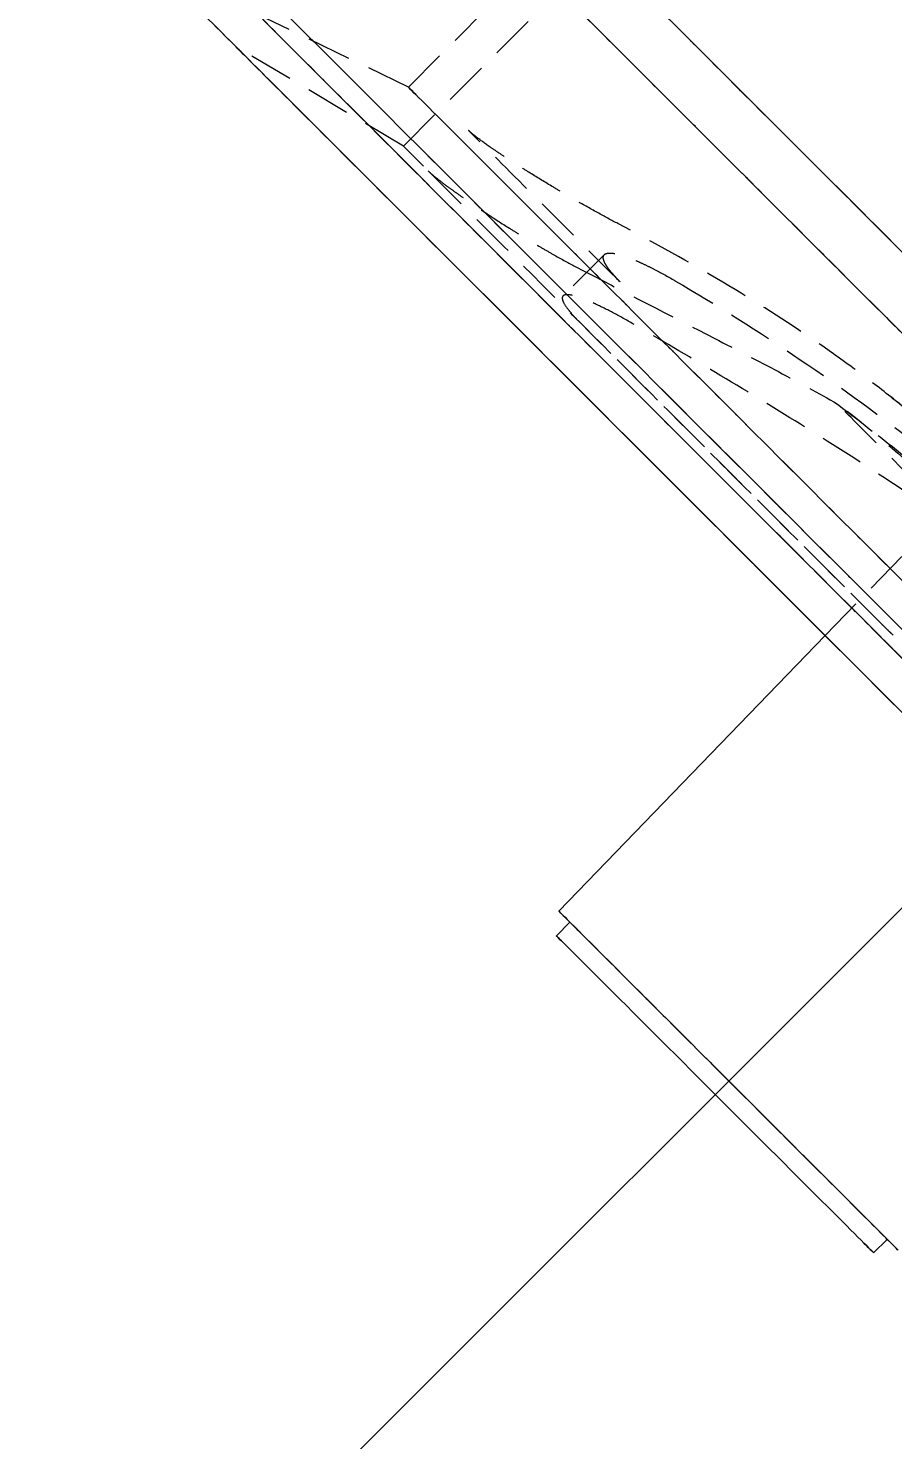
# Model space of a CAD drawing. Header units: millimetres. Extents: x -46397 to 283259, y -8690 to 23983.
# Drawn here: x 126904.3 to 127002.3, y -1304.2 to -1143.9 of the extents above; entities that cross this region are included whole.
import ezdxf

# ---------------------------------------------------------------- set-up
doc = ezdxf.new("R2010")
doc.units = ezdxf.units.MM
doc.linetypes.add('HIDDENX2', pattern=[0.75, 0.5, -0.25])
doc.layers.get('Defpoints').update_dxf_attribs({"lineweight": 0})
doc.layers.add('PHANTOM 2', color=8, linetype='Continuous', lineweight=0)
doc.styles.add('GHI CHÚ 1', font='isocp_IV25.ttf', dxfattribs={"width": 0.8})
doc.dimstyles.new('1-30SCALE', dxfattribs={"dimtxt": 75, "dimasz": 75, "dimexe": 37.5, "dimexo": 30, "dimgap": 30, "dimtad": 1, "dimtoh": 1, "dimdec": 0, "dimdsep": 46, "dimtxsty": 'GHI CHÚ 1', "dimcen": 0.09, "dimclrd": 256, "dimclre": 256, "dimclrt": 2, "dimadec": 0, "dimazin": 0, "dimtfac": 1, "dimtdec": 0, "dimtofl": 0, "dimtmove": 0, "dimatfit": 3, "dimfxl": 1, "dimlwd": 0, "dimlwe": 0, "dimarcsym": 0})

# ---------------------------------------------------------------- blocks, each defined once
blk = doc.blocks.new('*D544')
at = {"layer": 'Defpoints', "color": 0, "transparency": 16777216}
for p in [(126953.8077513272, -670.9809931299678, -2.998210298339806), (127265.0017623356, -982.1033963819355, -2.998210298340261), (126766.6836838777, -1480.536167447004)]:
    blk.add_point(p, dxfattribs=at)
at = {"layer": 'PHANTOM 2', "linetype": 'Continuous', "lineweight": 0, "transparency": 16777216}
for p, q in [((126932.5969889605, -692.1966373536707), (126434.2789105027, -1190.629408418754)), ((127243.7909999689, -1003.319040605631), (126745.4729215111, -1501.751811670707)), ((126519.1366055404, -1233.046051294921), (126703.0367512066, -1416.903880347134))]:
    blk.add_line(p, q, dxfattribs=at)
at = {"layer": 'PHANTOM 2', "transparency": 16777216}
for points in [[(126529.7419867237, -1222.43822918307), (126508.5312243571, -1243.653873406773), (126455.4896728693, -1169.413764195051)], [(126713.6421323899, -1406.296058235283), (126692.4313700233, -1427.511702458985), (126766.6836838777, -1480.536167447004)]]:
    blk.add_solid(points, dxfattribs=at)
at = {"layer": 'PHANTOM 2', "color": 2, "transparency": 16777216, "insert": (126665.8877587866, -1270.161272422287), "char_height": 95, "attachment_point": 5, "rotation": 315.00659282337983, "style": 'GHI CHÚ 1'}
blk.add_mtext('220', dxfattribs=at)

msp = doc.modelspace()

# ---------------------------------------------------------------- linework, layer by layer
at = {"color": 1, "linetype": 'HIDDENX2', "lineweight": 0, "ltscale": 10}
for p, q in [((126947.3765472807, -1150.621311921519, -2.998210298340261), (126961.407807638, -1136.590051564252, -2.998210298340262)), ((126946.8223194424, -1157.324294379019, -2.998210298340261), (126964.4821849476, -1139.664428873841, -2.998210298340263)), ((126947.3765473031, -1150.621311925506, -2.998210298340261), (126930.2895231415, -1142.364294760535, -2.998210298340255)), ((126946.8223194781, -1157.324294390646, -2.998210298340261), (126927.7804510295, -1146.003977259863, -2.998210298340254)), ((126969.6075709084, -1169.642666913156, -2.998210298340261), (126964.9267750103, -1174.32346281122, -2.998210298340261)), ((126994.663034179, -1212.885456329628, -2.998210298340261), (127009.010882567, -1198.027824386163, -2.998210298340262))]:
    msp.add_line(p, q, dxfattribs=at)
at = {"color": 2, "linetype": 'Continuous', "lineweight": 0, "ltscale": 10}
for p, q in [((126964.4553532209, -1244.166425671088, -2.998210298340261), (126994.663034179, -1212.885456329628, -2.998210298340263)), ((126964.1749345433, -1246.960384303, -2.998210298340261), (126965.6852914703, -1245.396363920469, -2.998210298340261)), ((127000.1447744145, -1282.930224174133, -2.998210298340261), (127001.708794797, -1281.419867247148, -2.998210298340261))]:
    msp.add_line(p, q, dxfattribs=at)
at = {"color": 1, "linetype": 'HIDDENX2', "lineweight": 0, "ltscale": 10}
for centre, radius, start, end in [((126787.5517707865, -1459.553387930757, -2.998210298340261), 347.8260869651481, 51.09918916982118, 52.30187912028398), ((126787.551770785, -1459.553387932707, -2.998210298340261), 343.4782608805756, 50.81206682337758, 52.39474256972251)]:
    msp.add_arc(centre, radius, start, end, dxfattribs=at)
for centre, major_axis, ratio, start_param, end_param in [((127040.5730233599, -1206.532135357595, -2.998210298340261), (-96.07429092472758, 96.07429092476876), 6.543007996211029e-06, -1.201774217918228e-07, 3.141592533412371), ((127019.1477790698, -1227.957379647656, -2.998210298340261), (-96.07429092474189, 96.07429092475677), 6.5430080198771e-06, 6.543067559782084e-06, 3.141586110641468), ((127022.886016052, -1224.219142665528, -2.998210298340261), (-71.47927244792338, 71.47927244819232), 6.543008977998478e-06, -0.766457163429143, -0.2807403731728361), ((127028.2755141218, -1218.829644595675, -2.998210298340261), (-32.26045939121094, 32.26045939124101), 6.543008063341222e-06, -1.007333986452363, -0.03986356481379749), ((127014.4408162287, -1232.664342488739, -2.998210298340261), (91.36732808379148, -91.36732808378936), 6.543005712420419e-06, -1.788993929760658, -1.352598723835527), ((127014.4408162289, -1232.664342488521, -2.998210298340261), (86.66036524280766, -86.66036524280891), 6.543008289690294e-06, -1.801053502311999, -1.340539151282665), ((126983.6970431337, -1263.408115583816, -2.998210298340261), (-18.01175166333432, 18.01175166334065), 6.543008237545089e-06, 1.146923439538083e-07, 3.141592539865157), ((126983.6970431337, -1263.408115583816, -2.998210298340261), (-19.24168991271377, 19.2416899127324), 6.543007878828892e-06, 0.3594811011494969, 2.782111423760042)]:
    msp.add_ellipse(centre, major_axis=major_axis, ratio=ratio, start_param=start_param, end_param=end_param, dxfattribs=at)
at = {"color": 2, "linetype": 'Continuous', "lineweight": 0, "ltscale": 10}
for centre, major_axis, ratio, start_param, end_param in [((127040.5730233599, -1206.53213535758, -2.998210298340261), (96.07429092473785, -96.07429092475849), 6.543007996211379e-06, -1.75838010818552e-10, 3.141592653413955), ((127019.1477790698, -1227.957379647642, -2.998210298340261), (96.07429092473615, -96.07429092476252), 6.543007957638564e-06, -6.543003681080961e-06, 3.141592653594054), ((127014.4408162289, -1232.66434248855, -2.998210298340261), (-91.3673280837563, 91.36732808375636), 6.543008013683033e-06, 1.68088044482559e-11, 1.352598723849015), ((127014.4408162289, -1232.66434248855, -2.998210298340261), (91.36732808375443, -91.3673280837544), 6.543008022298795e-06, -1.352598723815608, 3.141592653606442), ((127014.4408162289, -1232.664342488564, -2.998210298340261), (-86.66036524273105, 86.66036524277222), 6.543007896824976e-06, -8.8609120041383e-11, 1.340539151191644), ((127014.4408162289, -1232.664342488535, -2.998210298340261), (86.66036524275793, -86.66036524275809), 6.543008044108561e-06, -1.340539151296008, 3.141592653573818), ((126983.6970431336, -1263.408115583932, -2.998210298340261), (-19.24168991262922, 19.24168991285561), 6.543007047068838e-06, -3.392139902302915e-10, 0.3594811651497276), ((126983.6970431337, -1263.408115583816, -2.998210298340261), (19.24168991273774, -19.24168991271991), 6.543007824682356e-06, -0.3594811034450753, 3.141592715635187), ((126983.6970431337, -1263.408115583801, -2.998210298340261), (18.01175166332778, -18.01175166334203), 6.543007973564902e-06, -1.146390582462686e-07, 3.141592653159225)]:
    msp.add_ellipse(centre, major_axis=major_axis, ratio=ratio, start_param=start_param, end_param=end_param, dxfattribs=at)
at = {"color": 1, "linetype": 'HIDDENX2', "lineweight": 0, "ltscale": 10}
for centre, major_axis, ratio in [((127040.5730233599, -1206.53213535758, -2.998210298340261), (-92.99991361515193, 92.99991361516196), 6.543008012409301e-06), ((127017.5151935384, -1229.589965179019, -2.998210298340261), (-92.99991361515193, 92.99991361516196), 6.543008012409301e-06), ((127035.9614573956, -1211.143701321862, -2.998210298340261), (-74.55364975760114, 74.55364975760916), 6.5430080124093e-06), ((127035.9614573956, -1211.143701321862, -2.998210298340261), (-71.47927244800935, 71.47927244801707), 6.543008012409298e-06), ((127017.5151935384, -1229.589965179019, -2.998210298340261), (-87.22567042311184, 87.22567042312124), 6.543008012409298e-06), ((127021.9301970383, -1225.174961679144, -2.998210298340261), (-74.55364975760114, 74.55364975760916), 6.5430080124093e-06)]:
    msp.add_ellipse(centre, major_axis=major_axis, ratio=ratio, dxfattribs=at)
at = {"color": 1, "linetype": 'HIDDENX2', "lineweight": 0, "ltscale": 10, "extrusion": (-6.526667801959876e-12, -6.526185794829049e-12, -1)}
msp.add_ellipse((127018.3015918904, -1228.803566827055, -2.998210298340261), major_axis=(-71.47927244802177, 71.47927244800219), ratio=6.543008108404031e-06, start_param=-1.327937940126819, end_param=0.2807403720097938, dxfattribs=at)
at = {"color": 1, "linetype": 'HIDDENX2', "lineweight": 0, "ltscale": 10, "extrusion": (-8.141502059754954e-13, -8.135879848491331e-13, -1)}
msp.add_ellipse((127018.3015918904, -1228.803566827055, -2.998210298340261), major_axis=(71.47927244801636, -71.47927244802209), ratio=6.543007984544207e-06, start_param=-2.375135490052779, end_param=-0.7664571779163587, dxfattribs=at)
at = {"color": 2, "linetype": 'Continuous', "lineweight": 0, "ltscale": 10}
msp.add_ellipse((126982.1598544789, -1264.945304238567, -2.998210298340261), major_axis=(-17.9849199355593, 17.98491993556124), ratio=6.543008012409302e-06, dxfattribs=at)
at = {"color": 1, "linetype": 'HIDDENX2', "lineweight": 0, "ltscale": 10}
for points, knots in [([(126971.1440049316, -1166.121035494225, -2.998210298340322), (126970.4126043844, -1165.736060079284, -2.998210298340321), (126969.6362638979, -1165.31558005178, -2.99821029834032), (126967.9979489332, -1164.407102583567, -2.99821029834032), (126967.1287159224, -1163.914682790297, -2.99821029834032), (126965.8242842282, -1163.16109739776, -2.998210298340319), (126965.3869281621, -1162.906060773481, -2.998210298340319), (126964.5070744104, -1162.388215550725, -2.998210298340319), (126964.0618156203, -1162.12374711234, -2.998210298340319), (126962.7390794078, -1161.330738015264, -2.998210298340318), (126961.8820633984, -1160.807293626824, -2.998210298340318), (126960.6338666125, -1160.029869935601, -2.998210298340317), (126960.2212884688, -1159.770236822538, -2.998210298340317), (126959.427087649, -1159.264917019065, -2.998210298340317), (126959.0449835324, -1159.018977808979, -2.998210298340317), (126958.3103890254, -1158.540340618662, -2.998210298340316), (126957.9578965041, -1158.307641761372, -2.998210298340316), (126957.2834978704, -1157.855889483102, -2.998210298340315), (126956.9601996239, -1157.635827015643, -2.998210298340315), (126956.064305346, -1157.014899044147, -2.998210298340315), (126955.5558890189, -1156.647012824755, -2.998210298340315), (126954.9308962902, -1156.166405403341, -2.998210298340315), (126954.7470322507, -1156.019103735156, -2.998210298340315), (126954.4355390983, -1155.756138071354, -2.998210298340314), (126954.306667187, -1155.639530058173, -2.998210298340314), (126954.2052460583, -1155.538113508761, -2.998210298340314)], [2.583360680618871e-07, 2.583360680618871e-07, 2.583360680618871e-07, 2.583360680618871e-07, 0.001407354512600766, 0.001407354512600766, 0.002814450689133469, 0.002814450689133469, 0.003517998777399821, 0.003517998777399821, 0.004221546865666173, 0.004221546865666173, 0.005628643042198916, 0.005628643042198916, 0.006332191130465278, 0.006332191130465278, 0.007035739218731638, 0.007035739218731638, 0.007739287306997998, 0.007739287306997998, 0.008442835395264359, 0.008442835395264359, 0.009849931571797095, 0.009849931571797095, 0.01055347966006346, 0.01055347966006346, 0.01125702774832983, 0.01125702774832983, 0.01125702774832983, 0.01125702774832983]), ([(126949.6208218965, -1160.122537670477, -2.998210298340314), (126949.8229907402, -1160.324697378363, -2.998210298340314), (126950.1276230629, -1160.589073008736, -2.998210298340314), (126950.7329727107, -1161.075276867423, -2.998210298340315), (126950.9617128577, -1161.253904880165, -2.998210298340315), (126951.4605222291, -1161.634171615291, -2.998210298340315), (126951.7302237936, -1161.835609338808, -2.998210298340315), (126952.3091437123, -1162.260248438799, -2.998210298340315), (126952.6183639559, -1162.483451706366, -2.998210298340315), (126953.2771060015, -1162.951753962227, -2.998210298340315), (126953.6267610607, -1163.196884516417, -2.998210298340316), (126954.7076042743, -1163.944578688077, -2.998210298340316), (126955.4791237678, -1164.465677240581, -2.998210298340317), (126957.126598104, -1165.551467755629, -2.998210298340317), (126957.970075843, -1166.09472384849, -2.998210298340318), (126959.2634292798, -1166.908016572119, -2.998210298340318), (126959.702041631, -1167.180536982976, -2.998210298340318), (126960.5754217019, -1167.716356718311, -2.998210298340319), (126961.0084863732, -1167.97865915359, -2.998210298340319), (126961.8676993631, -1168.492256889565, -2.998210298340319), (126962.293846976, -1168.74355158704, -2.99821029834032), (126963.1392163052, -1169.234917044067, -2.99821029834032), (126963.5607149904, -1169.476246603483, -2.99821029834032), (126964.788275899, -1170.167910615093, -2.99821029834032), (126965.5632966122, -1170.589617637155, -2.99821029834032), (126966.2937191618, -1170.971321264073, -2.998210298340321)], [2.051666809341216e-07, 2.051666809341216e-07, 2.051666809341216e-07, 2.051666809341216e-07, 0.001403826877053449, 0.001403826877053449, 0.002105637732239709, 0.002105637732239709, 0.002807448587425969, 0.002807448587425969, 0.003509259442612228, 0.003509259442612228, 0.004211070297798492, 0.004211070297798492, 0.005614692008171047, 0.005614692008171047, 0.007018313718543603, 0.007018313718543603, 0.007720124573729901, 0.007720124573729901, 0.0084219354289162, 0.0084219354289162, 0.009123746284102495, 0.009123746284102495, 0.009825557139288793, 0.009825557139288793, 0.01122917884966141, 0.01122917884966141, 0.01122917884966141, 0.01122917884966141]), ([(127009.4785009701, -1192.364347281657, -2.998210298340338), (127007.3996047019, -1190.285403893411, -2.998210298340336), (127005.0241500252, -1188.163601458868, -2.998210298340335), (127001.0114070128, -1184.916961430683, -2.998210298340333), (126999.596052815, -1183.822232923785, -2.998210298340333), (126996.6373043462, -1181.629271206179, -2.998210298340331), (126995.0920482437, -1180.529365007309, -2.998210298340331), (126990.2612826863, -1177.22037470605, -2.998210298340329), (126986.7812605222, -1175.001961369149, -2.998210298340327), (126979.3041714694, -1170.546897933245, -2.998210298340324), (126975.3343909988, -1168.326660881046, -2.998210298340322), (126971.1440049316, -1166.121035494225, -2.998210298340322)], [0.03241647060452169, 0.03241647060452169, 0.03241647060452169, 0.03241647060452169, 0.04048043844099137, 0.04048043844099137, 0.0445124223592262, 0.0445124223592262, 0.04854440627746104, 0.04854440627746104, 0.0566083741139307, 0.0566083741139307, 0.06467234195040036, 0.06467234195040036, 0.06467234195040036, 0.06467234195040036]), ([(126971.394641653, -1172.727119499143, -2.998210298340322), (126970.8870940861, -1172.219578830462, -2.998210298340322), (126970.4803225934, -1171.764387827565, -2.998210298340322), (126970.0155960693, -1171.157195892412, -2.998210298340322), (126969.8846086517, -1170.966367590148, -2.998210298340322), (126969.6784410844, -1170.619311990604, -2.998210298340322), (126969.6025905374, -1170.462544940188, -2.998210298340322), (126969.503648139, -1170.18150699662, -2.998210298340322), (126969.4805597996, -1170.05723819967, -2.998210298340322), (126969.4878977417, -1169.841692804819, -2.998210298340322), (126969.5187429516, -1169.751014532996, -2.998210298340322), (126969.6882070876, -1169.535260795392, -2.998210298340322), (126969.9031586618, -1169.462586262913, -2.998210298340322), (126970.5347639557, -1169.461281978796, -2.998210298340322), (126970.9399849795, -1169.532347547089, -2.998210298340322), (126971.6757966968, -1169.741750535564, -2.998210298340322), (126971.944569446, -1169.829613872653, -2.998210298340322), (126972.5163860576, -1170.037488224052, -2.998210298340322), (126972.8187332575, -1170.157086596106, -2.998210298340322), (126973.4553648134, -1170.426719897087, -2.998210298340322), (126973.7896508505, -1170.576756404533, -2.998210298340323), (126974.4906367246, -1170.907722129394, -2.998210298340323), (126974.8594633317, -1171.089797408169, -2.998210298340323), (126975.9915938276, -1171.671507497866, -2.998210298340324), (126976.7847758855, -1172.107947894701, -2.998210298340324), (126977.6176466511, -1172.594530486103, -2.998210298340324)], [2.736438651964882e-07, 2.736438651964882e-07, 2.736438651964882e-07, 2.736438651964882e-07, 0.001407847298041643, 0.001407847298041643, 0.002111634125129859, 0.002111634125129859, 0.002815420952218075, 0.002815420952218075, 0.003519207779306291, 0.003519207779306291, 0.004222994606394507, 0.004222994606394507, 0.005630568260570962, 0.005630568260570962, 0.007038141914747419, 0.007038141914747419, 0.007741928741835641, 0.007741928741835641, 0.00844571556892386, 0.00844571556892386, 0.009149502396012083, 0.009149502396012083, 0.009853289223100307, 0.009853289223100307, 0.01126086287727675, 0.01126086287727675, 0.01126086287727675, 0.01126086287727675]), ([(126966.2937191618, -1170.971321264073, -2.998210298340321), (126971.8511873528, -1173.875538509566, -2.998210298340323), (126977.1413358444, -1176.584602765457, -2.998210298340325), (126984.6202717756, -1180.439611529824, -2.998210298340328), (126987.0364322113, -1181.690442806279, -2.998210298340329), (126991.6872769821, -1184.1558713262, -2.998210298340331), (126993.9223816826, -1185.370022578159, -2.998210298340331), (126996.0406923578, -1186.594806007293, -2.998210298340332)], [2.602425076158402e-07, 2.602425076158402e-07, 2.602425076158402e-07, 2.602425076158402e-07, 0.01074435377238684, 0.01074435377238684, 0.01611640053732646, 0.01611640053732646, 0.02148844730226608, 0.02148844730226608, 0.02148844730226608, 0.02148844730226608]), ([(126977.6176466511, -1172.594530486103, -2.998210298340324), (126982.4159065044, -1175.397786177282, -2.998210298340326), (126987.1523892412, -1178.389839638805, -2.998210298340328), (126996.5084146732, -1184.742840152112, -2.998210298340332), (127001.1279517132, -1188.103779245541, -2.998210298340334), (127010.2518190421, -1195.19790021689, -2.998210298340338), (127014.7561686648, -1198.93101215231, -2.99821029834034), (127023.6463779659, -1206.785909927168, -2.998210298340344), (127027.9497373665, -1210.835070728333, -2.998210298340346), (127032.1099126778, -1214.995246039654, -2.998210298340348)], [2.186456701337001e-07, 2.186456701337001e-07, 2.186456701337001e-07, 2.186456701337001e-07, 0.008109361778076429, 0.008109361778076429, 0.01621850491048273, 0.01621850491048273, 0.02432764804288902, 0.02432764804288902, 0.03243679117529531, 0.03243679117529531, 0.03243679117529531, 0.03243679117529531]), ([(126972.7673608813, -1177.444816255951, -2.998210298340324), (126971.9352354718, -1176.961531644056, -2.998210298340324), (126971.1472008087, -1176.52583467433, -2.998210298340323), (126969.6560811634, -1175.745036767732, -2.998210298340322), (126968.9495688698, -1175.399076835232, -2.998210298340322), (126968.0088589903, -1174.976938462301, -2.998210298340322), (126967.7128082486, -1174.851128950157, -2.998210298340322), (126967.1560949869, -1174.629857470742, -2.998210298340322), (126966.8939514646, -1174.533927592764, -2.998210298340322), (126966.1748243822, -1174.298209298062, -2.998210298340322), (126965.7873336625, -1174.21019507637, -2.998210298340322), (126965.3430702585, -1174.183401530952, -2.998210298340322), (126965.217480402, -1174.192491807271, -2.998210298340322), (126965.0194612167, -1174.247189579803, -2.998210298340322), (126964.946406473, -1174.292476691213, -2.998210298340322), (126964.8512552288, -1174.418646150263, -2.998210298340322), (126964.8291561341, -1174.49952557892, -2.998210298340322), (126964.8372884403, -1174.698197672167, -2.998210298340322), (126964.8681044945, -1174.816786347388, -2.998210298340322), (126965.0379128268, -1175.21946443528, -2.998210298340322), (126965.2522892777, -1175.551762210403, -2.998210298340322), (126965.7295074038, -1176.149804536772, -2.998210298340322), (126965.9139922169, -1176.36471434164, -2.998210298340322), (126966.3274004032, -1176.81853362443, -2.998210298340322), (126966.5570795851, -1177.058409195184, -2.998210298340322), (126966.8102174913, -1177.311543660859, -2.998210298340322)], [2.18634237672454e-07, 2.18634237672454e-07, 2.18634237672454e-07, 2.18634237672454e-07, 0.001403414186927483, 0.001403414186927483, 0.002806609739617293, 0.002806609739617293, 0.003508207515962198, 0.003508207515962198, 0.004209805292307103, 0.004209805292307103, 0.00561300084499694, 0.00561300084499694, 0.006314598621341846, 0.006314598621341846, 0.007016196397686752, 0.007016196397686752, 0.00771779417403166, 0.00771779417403166, 0.008419391950376566, 0.008419391950376566, 0.009822587503066391, 0.009822587503066391, 0.0105241852794113, 0.0105241852794113, 0.01122578305575621, 0.01122578305575621, 0.01122578305575621, 0.01122578305575621]), ([(127011.0448491141, -1201.598622688625, -2.99821029834034), (127007.9015638343, -1199.343094920661, -2.998210298340338), (127004.7174775839, -1197.176549684993, -2.998210298340337), (126998.3117382746, -1192.958504292847, -2.998210298340334), (126995.0897922344, -1190.907430586036, -2.998210298340333), (126988.6323631335, -1186.886838104512, -2.99821029834033), (126985.4188582057, -1184.93144960845, -2.998210298340329), (126979.0517756773, -1181.119517119174, -2.998210298340327), (126975.8949411819, -1179.261262929105, -2.998210298340326), (126972.7673608813, -1177.444816255951, -2.998210298340324)], [0.04399830170383984, 0.04399830170383984, 0.04399830170383984, 0.04399830170383984, 0.04937678668943274, 0.04937678668943274, 0.05475527167502563, 0.05475527167502563, 0.06013375666061853, 0.06013375666061853, 0.06551224164621143, 0.06551224164621143, 0.06551224164621143, 0.06551224164621143]), ([(127014.7396609164, -1219.418361089682, -2.998210298340344), (127014.6666854417, -1219.694239119775, -2.998210298340344), (127014.5055456455, -1219.885450550451, -2.998210298340344), (127014.0147549127, -1220.105010200607, -2.998210298340344), (127013.6800474324, -1220.130870510702, -2.998210298340344), (127013.072452286, -1220.041870203417, -2.998210298340344), (127012.8516640173, -1219.991330994986, -2.998210298340344), (127012.3729769134, -1219.848101445439, -2.998210298340344), (127012.1133055481, -1219.754651679244, -2.998210298340344), (127011.2886791534, -1219.413458235818, -2.998210298340343), (127010.684736281, -1219.109007531088, -2.998210298340343), (127009.6963034599, -1218.538067463343, -2.998210298340343), (127009.350336257, -1218.326787988315, -2.998210298340342), (127008.6449572391, -1217.874140752096, -2.998210298340342), (127008.2852790641, -1217.632811574158, -2.998210298340342), (127007.5519490079, -1217.120815986005, -2.998210298340342), (127007.1782985808, -1216.850150705091, -2.998210298340342), (127006.4164065064, -1216.278811141494, -2.998210298340341), (127006.0264976566, -1215.976681086695, -2.998210298340341), (127004.866937249, -1215.050007681619, -2.99821029834034), (127004.0974546549, -1214.398456324177, -2.99821029834034), (127002.9479631678, -1213.369801558883, -2.99821029834034), (127002.5683200779, -1213.020587249275, -2.998210298340339), (127001.8283838067, -1212.321068631945, -2.998210298340339), (127001.4661937545, -1211.969077769516, -2.998210298340339), (127001.1119374202, -1211.614820286626, -2.998210298340338)], [2.051683436019238e-07, 2.051683436019238e-07, 2.051683436019238e-07, 2.051683436019238e-07, 0.001403400578906931, 0.001403400578906931, 0.002806595989470261, 0.002806595989470261, 0.003508193694751936, 0.003508193694751936, 0.004209791400033611, 0.004209791400033611, 0.005612986810596962, 0.005612986810596962, 0.006314584515878623, 0.006314584515878623, 0.007016182221160284, 0.007016182221160284, 0.007717779926441946, 0.007717779926441946, 0.008419377631723606, 0.008419377631723606, 0.009822573042286939, 0.009822573042286939, 0.0105241707475686, 0.0105241707475686, 0.01122576845285027, 0.01122576845285027, 0.01122576845285027, 0.01122576845285027])]:
    msp.add_open_spline(points, degree=3, knots=knots, dxfattribs=at)
msp.add_open_spline([(126996.0406923578, -1186.594806007293, -2.998210298340332), (127000.0719028945, -1189.63068558655, -2.998210298340334), (127006.9573446091, -1195.538534441695, -2.998210298340338), (127011.5590016834, -1201.118044740835, -2.99821029834034), (127013.271340541, -1203.825844738714, -2.99821029834034)], degree=3, dxfattribs=at)

# ---------------------------------------------------------------- dimensions: what is measured, and where the dimension line sits
at = {"layer": 'PHANTOM 2'}
dim = msp.add_aligned_dim(p1=(126953.8077513272, -670.9809931299758, -2.998210298339806), p2=(127265.0017623355, -982.10339638193, -2.998210298340261), distance=-704.809289517017, dimstyle='1-30SCALE', override={"dimtxt": 95, "dimasz": 90, "dimexe": 30, "dimlfac": 0.5, "dimtmove": 1}, dxfattribs=at)
dim.commit()
dim.dimension.update_dxf_attribs({"geometry": '*D544', "text_midpoint": (126665.8877587866, -1270.161272422287)})

doc.saveas('drawing.dxf')
